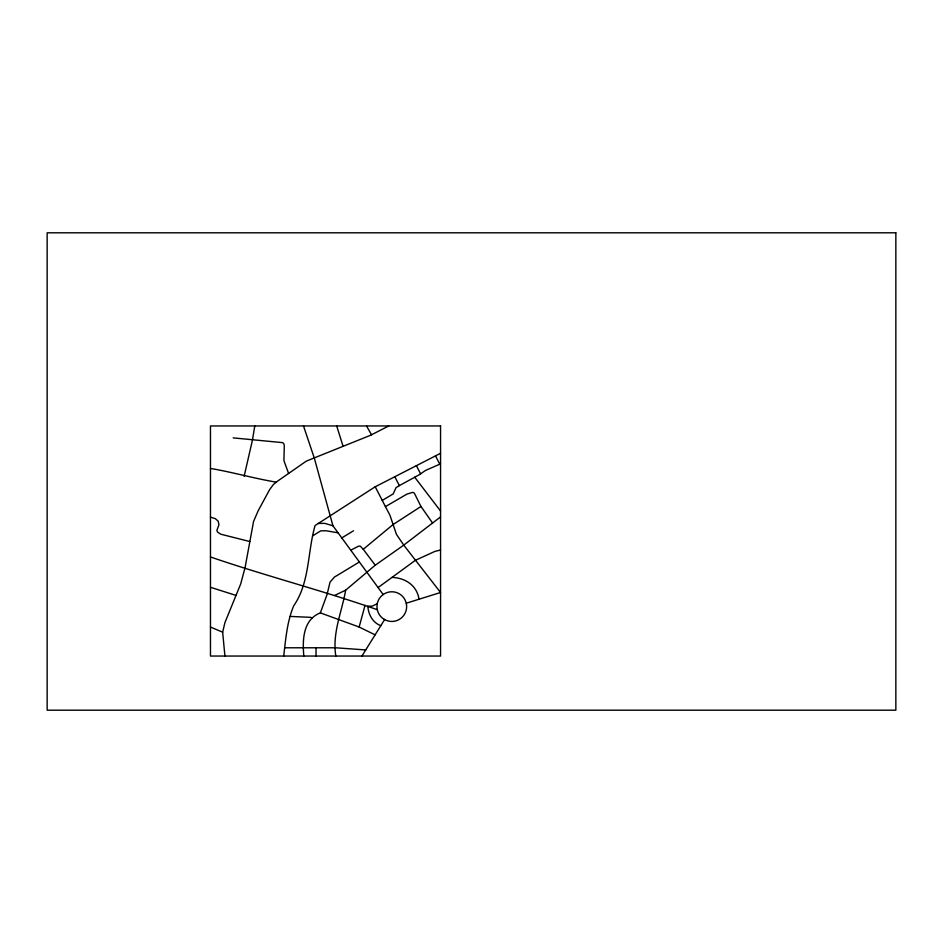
<?xml version="1.0" encoding="UTF-8"?>
<svg xmlns="http://www.w3.org/2000/svg" width="943" height="943" viewBox="0 0 943 943"><rect width="100%" height="100%" fill="white"/><g stroke="black" fill="none" stroke-linecap="round" stroke-linejoin="round"><path stroke-width="1.41" d="M283.69 656.045C285.788 639.083 286.967 621.897 293.697 605.842C309.917 582.409 307.442 552.032 315.068 525.546L375.066 486.859L440.558 453.288M254.763 425.953L252.476 439.992L244.131 476.298M440.558 516.917L403.368 545.408L375.008 565.387L345.68 590.153C341.837 612.078 332.089 633.107 335.814 656.045M224.929 656.045L222.654 632.175L224.929 622.592L240.677 583.988L245.062 567.639L253.561 521.479L258.158 510.8L269.592 489.7L273.352 484.561L277.855 480.93L306.345 461.103L370.469 435.312L388.764 425.953M375.102 634.851L359.153 627.024L365.035 605.276M303.811 656.045C302.432 640.262 302.75 619.728 320.361 612.879L327.056 594.514L330.026 582.173L334.423 577.092L359.024 562.193M361.935 656.045L384.603 619.575M375.255 565.222L363.255 549.286L393.007 524.603L420.979 506.474L414.331 493.13L412.751 492.352L406.963 494.085L385.439 506.627L389.942 515.232L396.461 534.398L403.757 545.125L440.558 592.499L406.256 603.225M378.072 587.572L415.391 560.307L434.912 551.396L440.558 550.005M377.259 603.697L372.179 606.172L367.794 606.172C368.454 614.506 372.603 622.616 380.795 625.692M312.534 535.942L320.738 530.85L326.054 530.756L338.077 532.83M341.79 537.911L353.554 530.779M382.245 500.427L393.219 493.884L396.036 487.684L398.759 485.951L419.305 474.73L425.47 470.474L440.558 463.85M350.784 550.205L358.564 546.162L360.285 546.162L363.255 549.286M334.565 595.481L345.68 590.153M318.321 523.448L324.757 523.353L332.95 525.805L383.176 594.55M285.222 647.782L335.684 647.782L365.731 649.939M290.279 616.416L310.683 617.347L312.086 618.089M233.18 437.882L282.582 442.632L283.867 443.764L284.303 445.945L283.914 460.62L288.593 473.457M210.466 468.447C232.591 472.172 254.103 478.455 276.323 482.156M391.958 577.422C405.172 577.764 417.054 585.485 419.01 599.241M249.789 541.541L220.768 534.198L217.562 532.076L216.866 530.402L218.941 524.815L218.198 521.208L215.381 518.685L210.466 517.106M210.466 587.277L236.174 595.469M320.361 612.879L359.153 627.024M210.466 556.959C265.584 575.914 322.247 590.424 377.294 609.697M210.466 627.06L222.654 632.175M440.558 511.023L414.72 477.229M420.979 506.474L432.578 523.035M366.521 425.953L371.53 434.77M435.454 455.787L439.78 464.192M416.358 465.606L420.602 473.834M394.787 476.71L399.372 485.621M375.22 486.765L385.439 506.627M303.493 425.953L314.337 458.18L332.95 525.805M336.686 425.953L343.04 446.133M316.035 647.782L316.035 656.045M895.85 232.803L47.15 232.803L47.15 710.197L895.85 710.197L895.85 232.803M440.558 425.953L210.466 425.953L210.466 656.045L440.558 656.045L440.558 425.953M384.178 619.339A14.829 14.829 0 0 0 406.645 606.856A14.829 14.829 0 0 0 384.603 593.642A14.829 14.829 0 0 0 384.178 619.339"/></g></svg>
